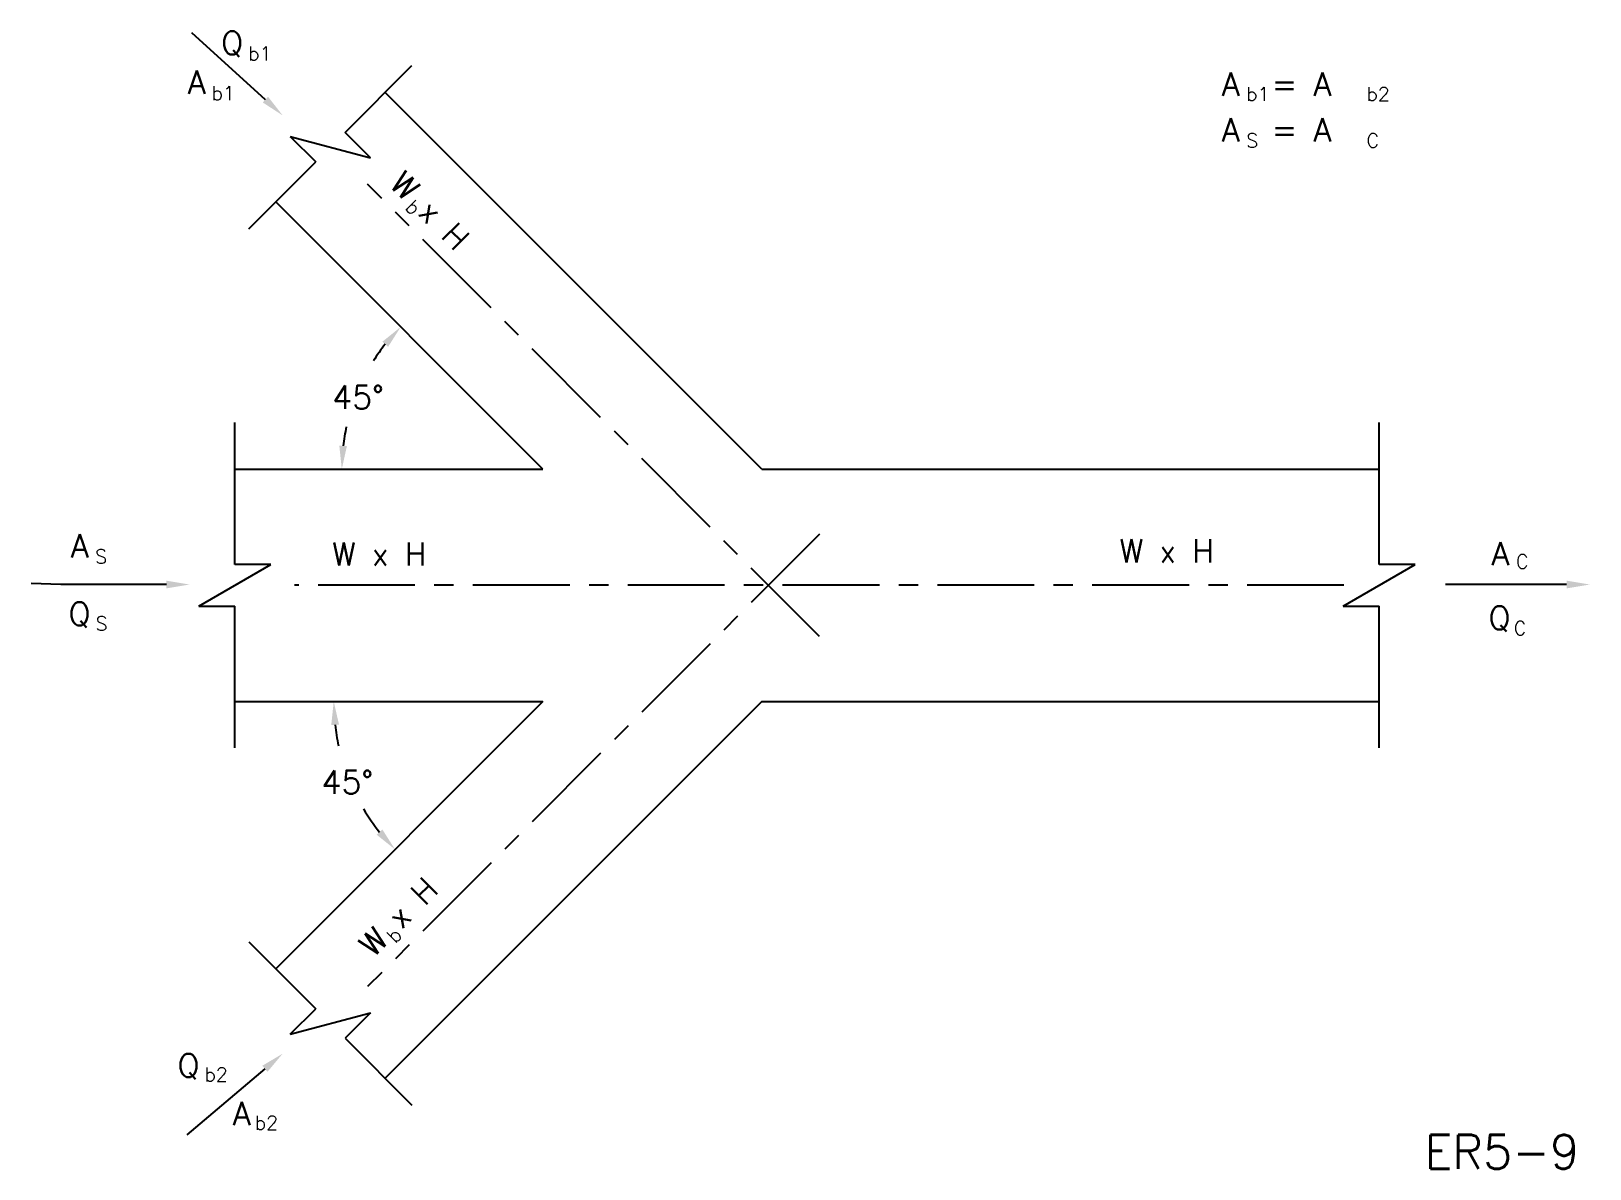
# Model space of a CAD drawing. Extents: x 0.3 to 10.4, y 0.3 to 7.7.
import ezdxf

# ---------------------------------------------------------------- set-up
doc = ezdxf.new("R2010")
doc.units = 0
doc.header["$LTSCALE"] = 0.5
doc.header["$MEASUREMENT"] = 0
doc.linetypes.add('CENTER', pattern=[2, 1.25, -0.25, 0.25, -0.25])
doc.layers.get('0').update_dxf_attribs({"linetype": 'CONTINUOUS'})
doc.layers.add('CENTER', color=7, linetype='CENTER')
doc.layers.add('NUMBER', color=7, linetype='CONTINUOUS')
doc.styles.add('ROMANS', font='romans')

msp = doc.modelspace()

# ---------------------------------------------------------------- linework, layer by layer
at = {"linetype": 'Continuous'}
for p, q in [((1.811, 7.239), (1.336, 7.671)), ((2.325, 7.028), (2.757, 7.46)), ((5.016, 4.855), (2.584, 7.286)), ((1.971, 7.002), (2.136, 6.838)), ((1.971, 7.002), (2.49, 6.863)), ((2.49, 6.863), (2.325, 7.028)), ((1.704, 6.406), (2.136, 6.838)), ((3.602, 4.855), (1.877, 6.579)), ((1.613, 4.239), (1.613, 5.155)), ((9.003, 4.239), (9.003, 5.155)), ((1.613, 4.855), (3.602, 4.855)), ((5.016, 4.855), (9.003, 4.855)), ((1.381, 3.97), (1.846, 4.239)), ((1.846, 4.239), (1.613, 4.239)), ((8.771, 3.97), (9.236, 4.239)), ((9.236, 4.239), (9.003, 4.239)), ((1.171, 4.11), (0.49, 4.11)), ((10.214, 4.11), (9.433, 4.11)), ((1.381, 3.97), (1.613, 3.97)), ((1.613, 3.055), (1.613, 3.97)), ((8.771, 3.97), (9.003, 3.97)), ((9.003, 3.055), (9.003, 3.97)), ((1.613, 3.355), (3.602, 3.355)), ((3.602, 3.355), (1.877, 1.63)), ((5.016, 3.355), (2.584, 0.923)), ((5.016, 3.355), (9.003, 3.355)), ((1.704, 1.803), (2.136, 1.371)), ((1.971, 1.207), (2.136, 1.371)), ((1.971, 1.207), (2.49, 1.346)), ((2.49, 1.346), (2.325, 1.181)), ((2.325, 1.181), (2.757, 0.749)), ((1.808, 0.985), (1.304, 0.558))]:
    msp.add_line(p, q, dxfattribs=at)
msp.add_line((0.49, 4.11), (0.298, 4.117))
for centre, radius, start, end in [((3.602, 4.855), 1.298, 141.625, 147.4351), ((3.602, 4.855), 1.298, 167.8494, 173.375), ((3.602, 3.355), 1.35, 186.3717, 192.2314), ((3.602, 3.355), 1.35, 210.8874, 218.6283)]:
    msp.add_arc(centre, radius, start, end, dxfattribs=at)
for points in [[(1.828, 7.258), (1.794, 7.221), (1.922, 7.138)], [(2.603, 5.644), (2.566, 5.677), (2.684, 5.772)], [(2.337, 5.003), (2.288, 5.006), (2.304, 4.855)], [(1.171, 4.135), (1.171, 4.085), (1.321, 4.11)], [(10.214, 4.135), (10.214, 4.085), (10.364, 4.11)], [(2.286, 3.206), (2.236, 3.203), (2.252, 3.355)], [(2.566, 2.529), (2.529, 2.495), (2.648, 2.4)], [(1.791, 1.004), (1.824, 0.965), (1.922, 1.082)]]:
    msp.add_solid(points, dxfattribs=at)
at = {"layer": 'CENTER'}
for p, q in [((5.39, 3.774), (2.47, 6.694)), ((5.39, 4.435), (2.47, 1.515)), ((8.776, 4.105), (1.999, 4.105))]:
    msp.add_line(p, q, dxfattribs=at)

# ---------------------------------------------------------------- texts
at = {"linetype": 'Continuous', "style": 'ROMANS'}
for s, height, p in [('Q', 0.15, (1.526, 7.531)), ('b1', 0.09, (1.699, 7.492)), ('A', 0.15, (1.31, 7.277)), ('b1', 0.09, (1.463, 7.236)), ('b1', 0.09, (8.145, 7.231)), ('b2', 0.09, (8.922, 7.231)), ('S', 0.09, (8.145, 6.931)), ('C', 0.09, (8.922, 6.931)), ('A', 0.15, (0.555, 4.284)), ('S', 0.09, (0.711, 4.245)), ('A', 0.15, (9.73, 4.234)), ('C', 0.09, (9.887, 4.213)), ('Q', 0.15, (0.54, 3.846)), ('Q', 0.15, (9.71, 3.82)), ('S', 0.09, (0.714, 3.813)), ('C', 0.09, (9.873, 3.783)), ('Q', 0.15, (1.243, 0.931)), ('b2', 0.09, (1.417, 0.902)), ('A', 0.15, (1.6, 0.621)), ('b2', 0.09, (1.742, 0.59))]:
    msp.add_text(s, height=height, dxfattribs=at).set_placement(p)
at = {"style": 'ROMANS'}
for s, p in [('A  = A', (7.988, 7.265)), ('A  = A', (7.988, 6.969)), ('45%%d', (2.242, 5.244)), ('W x H', (2.241, 4.232)), ('W x H', (7.327, 4.252)), ('45%%d', (2.173, 2.76))]:
    msp.add_text(s, height=0.15, dxfattribs=at).set_placement(p)
for s, height, rotation, p in [('W x H', 0.15, 315, (2.605, 6.686)), ('b', 0.09, 315, (2.707, 6.538)), ('W x H', 0.15, 45, (2.507, 1.697)), ('b', 0.09, 45, (2.648, 1.789))]:
    msp.add_text(s, height=height, rotation=rotation, dxfattribs=at).set_placement(p)
at = {"layer": 'NUMBER', "style": 'ROMANS'}
msp.add_text('ER5-9', height=0.22, dxfattribs=at).set_placement((9.297, 0.339))

doc.saveas('drawing.dxf')
